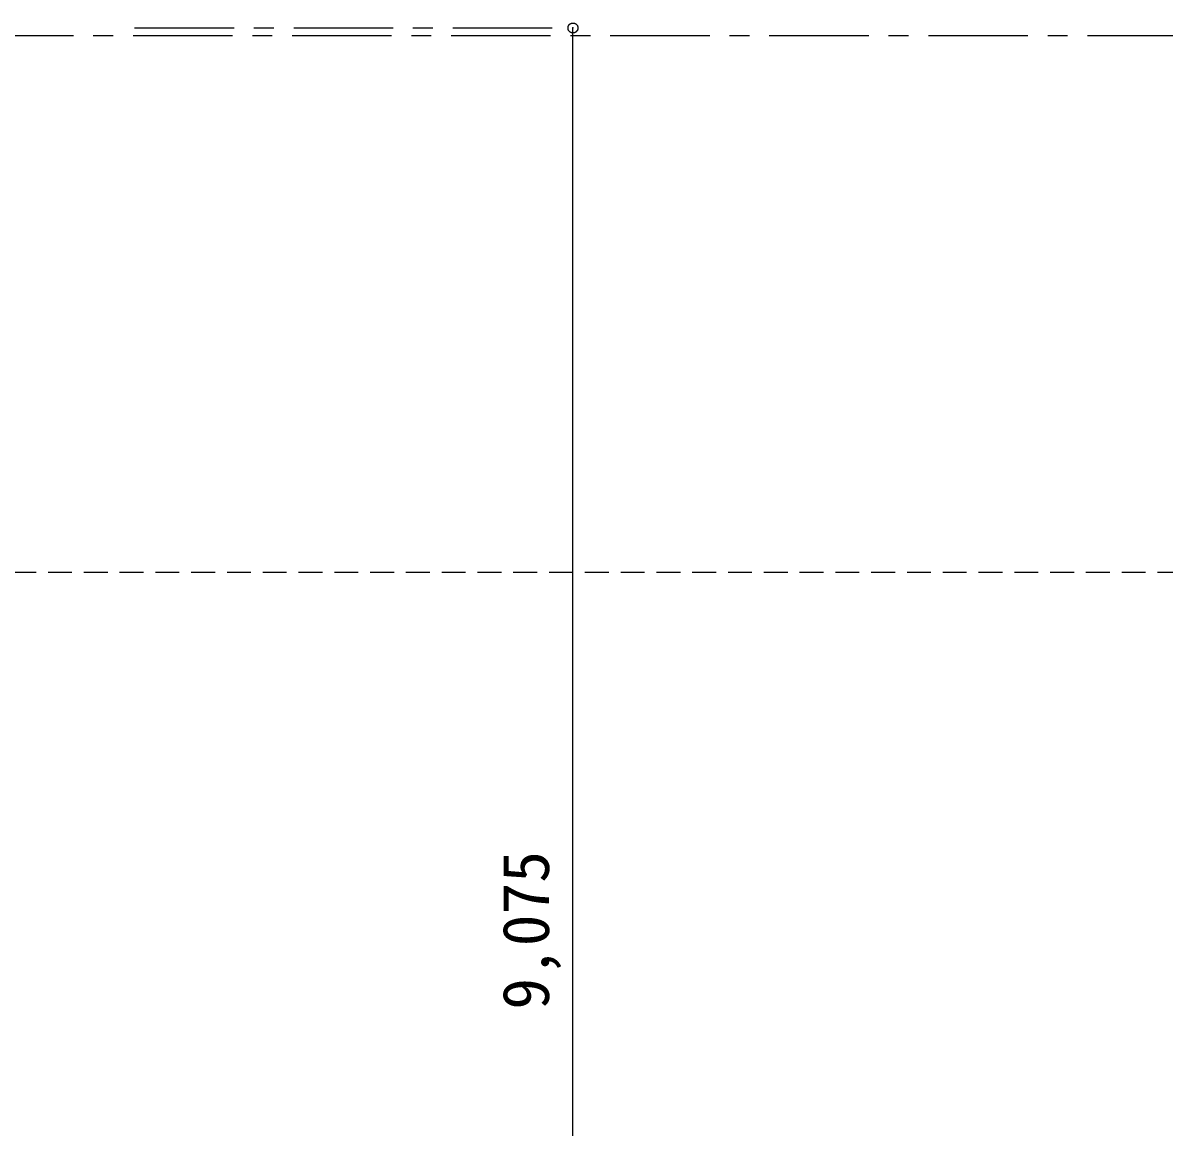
# Model space of a CAD drawing. Units: millimetres at full size, sheet at 1:100. Extents: x -84100 to 167013, y -59450 to 59350.
# Drawn here: x 161229 to 167013, y 32136 to 37693 of the extents above; entities that cross this region are included whole.
import ezdxf
from ezdxf.enums import TextEntityAlignment as Align

# ---------------------------------------------------------------- set-up
doc = ezdxf.new("R2010")
doc.units = ezdxf.units.MM
doc.header["$LTSCALE"] = 100
doc.header["$PDMODE"] = 32
doc.header["$PDSIZE"] = 50
doc.linetypes.add('CHAIN1', pattern=[8, 5, -1, 1, -1])
doc.linetypes.add('DASHED1', pattern=[1.8, 1.2, -0.6])
doc.layers.add('0-5_通芯符号', color=3, linetype='CHAIN1', lineweight=9)
doc.styles.add('ＭＳ ゴシック', font='')
doc.styles.get('ＭＳ ゴシック').set_extended_font_data('MS Gothic')

msp = doc.modelspace()

# ---------------------------------------------------------------- linework, layer by layer
at = {"layer": '0-5_通芯符号'}
for p, q in [((161790.1, 37668), (163994.8, 37668)), ((113782.3, 37630.5), (167012.6, 37630.5))]:
    msp.add_line(p, q, dxfattribs=at)
at = {"layer": '0-5_通芯符号', "linetype": 'DASHED1'}
msp.add_line((152894.8, 34930.5), (167012.6, 34930.5), dxfattribs=at)
at = {"layer": '0-5_通芯符号', "linetype": 'Continuous'}
msp.add_lwpolyline([(163994.8, 16743), (163994.8, 25818), (163994.8, 28593), (163994.8, 37668)], dxfattribs=at)
at = {"layer": '0-5_通芯符号'}
msp.add_point((163994.8, 37668), dxfattribs=at)

# ---------------------------------------------------------------- texts
at = {"layer": '0-5_通芯符号', "style": 'ＭＳ ゴシック'}
msp.add_text('9,075', height=234.6, rotation=90, dxfattribs=at).set_placement((163944.8, 32730.5), align=Align.BOTTOM_LEFT)

doc.saveas('drawing.dxf')
